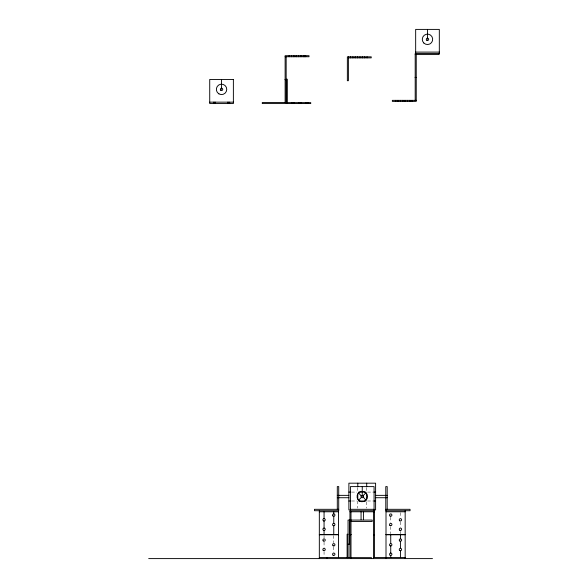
<?xml version="1.0" encoding="UTF-8"?>
<svg xmlns="http://www.w3.org/2000/svg" width="588" height="588" viewBox="0 0 588 588"><rect width="100%" height="100%" fill="white"/><g stroke="black" fill="none" stroke-linecap="round" stroke-linejoin="round"><path stroke-width="0.44" stroke-dasharray="2.94 2.21" d="M351.558 492.09L356.901 492.09M367.588 492.09L372.939 492.09M351.558 500.998L356.901 500.998M367.588 500.998L372.939 500.998M400.428 512.633L400.428 517.771M400.428 521.879L400.428 527.201M400.428 531.287L400.428 533.786M390.733 517.153L390.733 522.475M390.733 526.613L390.733 533.728M366.699 487.636L366.699 492.09M366.699 501.887L366.699 508.12M357.791 487.636L357.791 492.09M357.791 500.998L357.791 508.12M333.756 535.602L333.756 542.717M333.756 546.855L333.756 552.176M324.061 535.543L324.061 538.042M324.061 542.129L324.061 547.45M324.061 551.559L324.061 556.704"/><path stroke-width="0.88" d="M361.223 495.949L358.393 492.693M363.274 497.132L366.096 500.395M358.393 500.395L361.407 497.375M363.083 495.706L366.096 492.693M415.665 52.104L439.317 52.104M415.194 54.566L439.082 54.566L439.082 53.523M285.129 56.742L309.016 56.742L309.016 55.698L285.129 55.698L285.129 102.525M348.397 57.874L371.241 57.874L371.241 56.838L347.354 56.838L347.354 80.718L348.397 80.718L348.397 56.838M415.194 77.41L416.238 77.41M415.194 77.506L416.238 77.506M285.129 79.586L286.165 79.586M285.129 79.681L286.165 79.681M416.238 100.35L392.35 100.35L392.35 101.393L416.238 101.393L416.238 54.566M209.725 102.15L233.377 102.15M286.165 102.525L262.277 102.525L262.277 103.569L286.165 103.569L286.165 56.742M287.319 102.621L310.736 102.621L310.736 103.569L286.378 103.569L286.378 79.211L287.319 79.211L287.319 103.569M348.882 492.09L350.668 492.09M358.68 492.09L365.809 492.09M373.828 492.09L375.607 492.09M337.299 495.361L348.882 495.361M375.607 495.361L387.198 495.361M337.299 497.727L348.882 497.727M375.607 497.727L387.198 497.727M348.882 500.998L350.668 500.998M358.68 500.998L365.809 500.998M373.828 500.998L375.607 500.998M338.717 509.311L314.448 509.311L314.499 510.729L338.717 510.729L338.717 486.607L337.299 486.607L337.299 509.311M350.419 509.311L374.071 509.311M385.779 509.311L410.042 509.311L410.042 510.729L385.779 510.729L385.779 486.607L387.198 486.607L387.198 509.311M350.668 509.906L348.882 509.906L348.882 483.182L375.607 483.182L375.607 509.906L373.828 509.906M319.328 511.773L338.49 511.773M349.948 511.773L374.541 511.773M386.007 511.773L405.161 511.773M349.478 521.49L372.182 521.49L372.182 520.071L348.059 520.071L348.059 557.652M348.059 534.242L347.111 534.242L347.111 557.696M319.328 534.617L338.49 534.617M349.948 534.617L350.992 534.617M373.505 534.617L374.541 534.617M386.007 534.617L405.161 534.617M319.328 534.712L338.49 534.712M349.948 534.712L350.992 534.712M373.505 534.712L374.541 534.712M386.007 534.712L405.161 534.712M348.059 544.29L349.478 544.29M348.059 544.341L349.478 544.341L349.478 520.071M319.328 557.556L371.469 557.652L371.469 558.6M373.505 557.556L405.161 557.556M148.683 558.6L432.489 558.6M427.491 29.4L427.491 39.33M415.665 53.523L415.665 29.4L439.317 29.4L439.317 53.523L415.194 53.523L415.194 100.35M412.217 100.35L412.217 101.393M409.851 100.35L409.851 101.393M407.484 100.35L407.484 101.393M405.117 100.35L405.117 101.393M405.161 510.729L405.161 558.6M402.758 100.35L402.758 101.393M400.428 534.712L400.428 538.873M400.428 541.239L400.428 548.339M400.428 550.699L400.428 557.556M400.391 100.35L400.391 101.393M398.017 100.35L398.017 101.393M395.665 100.35L395.665 101.393M390.733 534.712L390.733 543.606M390.733 545.973L390.733 553.065M390.733 555.432L390.733 557.556M386.007 510.729L386.007 558.6M374.541 557.556L374.541 510.729L349.948 510.729L349.948 557.556M374.071 510.729L374.071 486.607L350.419 486.607L350.419 510.729M373.836 510.729L373.836 511.773M373.505 511.773L373.505 558.6M367.081 56.838L367.081 57.874M366.699 483.182L366.699 486.739M366.699 493.869L366.699 499.212M364.714 56.838L364.714 57.874M363.428 511.685L363.428 519.711M362.348 56.838L362.348 57.874M362.245 486.607L362.245 496.544M361.061 511.685L361.061 519.711M359.981 56.838L359.981 57.874M357.791 483.182L357.791 486.739M357.791 493.869L357.791 499.212M357.622 56.838L357.622 57.874M355.255 56.838L355.255 57.874M352.888 56.838L352.888 57.874M350.992 511.773L350.992 558.6M350.522 56.838L350.522 57.874M338.49 510.729L338.49 557.556M333.756 511.773L333.756 513.897M333.756 516.264L333.756 523.364M333.756 525.723L333.756 534.617M327.104 557.556L327.104 558.6M324.061 511.773L324.061 518.631M324.061 520.997L324.061 528.09M324.061 530.457L324.061 534.617M319.328 510.729L319.328 558.6M307.994 102.621L307.994 103.569M305.819 102.621L305.819 103.569M305.694 55.698L305.694 56.742M304.518 55.698L304.518 56.742M303.342 55.698L303.342 56.742M300.975 55.698L300.975 56.742M300.99 102.621L300.99 103.569M298.814 102.621L298.814 103.569M298.608 55.698L298.608 56.742M296.242 55.698L296.242 56.742M293.993 102.621L293.993 103.569M293.875 55.698L293.875 56.742M291.817 102.621L291.817 103.569M291.516 55.698L291.516 56.742M289.149 55.698L289.149 56.742M229.658 102.15L229.658 103.569M228.644 102.15L228.644 103.569M227.629 102.15L227.629 103.569M221.551 79.446L221.551 89.376M215.473 102.15L215.473 103.569M214.451 102.15L214.451 103.569M213.437 102.15L213.437 103.569M233.377 79.446L209.725 79.446L209.725 103.569L233.377 103.569L233.377 79.446M423.808 43.012A5.204 5.204 0 0 0 432.518 40.682A5.204 5.204 0 0 0 426.146 34.31A5.204 5.204 0 0 0 423.808 43.012M426.903 40.359A1.183 1.183 0 0 0 428.674 39.33A1.183 1.183 0 0 0 426.903 38.308A1.183 1.183 0 0 0 426.903 40.359M218.949 93.882A5.204 5.204 0 0 0 226.755 89.376A5.204 5.204 0 0 0 218.949 84.87A5.204 5.204 0 0 0 218.949 93.882M220.713 90.214A1.183 1.183 0 0 0 222.69 89.685A1.183 1.183 0 0 0 221.242 88.237A1.183 1.183 0 0 0 220.713 90.214M389.895 525.378A1.183 1.183 0 0 0 391.88 524.849A1.183 1.183 0 0 0 390.425 523.401A1.183 1.183 0 0 0 389.895 525.378M399.84 520.836A1.183 1.183 0 0 0 401.611 519.814A1.183 1.183 0 0 0 399.84 518.792A1.183 1.183 0 0 0 399.84 520.836M399.84 530.295A1.183 1.183 0 0 0 401.611 529.274A1.183 1.183 0 0 0 399.84 528.252A1.183 1.183 0 0 0 399.84 530.295M390.145 516.11A1.183 1.183 0 0 0 391.917 515.081A1.183 1.183 0 0 0 390.145 514.059A1.183 1.183 0 0 0 390.145 516.11M390.145 555.27A1.183 1.183 0 0 0 391.917 554.249A1.183 1.183 0 0 0 390.145 553.227A1.183 1.183 0 0 0 390.145 555.27M390.145 545.811A1.183 1.183 0 0 0 391.917 544.789A1.183 1.183 0 0 0 390.145 543.768A1.183 1.183 0 0 0 390.145 545.811M361.657 497.566A1.183 1.183 0 0 0 363.428 496.544A1.183 1.183 0 0 0 361.657 495.515A1.183 1.183 0 0 0 361.657 497.566M333.168 555.27A1.183 1.183 0 0 0 334.94 554.249A1.183 1.183 0 0 0 333.168 553.227A1.183 1.183 0 0 0 333.168 555.27M323.224 550.353A1.183 1.183 0 0 0 325.201 549.824A1.183 1.183 0 0 0 323.753 548.376A1.183 1.183 0 0 0 323.224 550.353M333.168 545.811A1.183 1.183 0 0 0 334.94 544.789A1.183 1.183 0 0 0 333.168 543.768A1.183 1.183 0 0 0 333.168 545.811M323.224 540.894A1.183 1.183 0 0 0 325.201 540.365A1.183 1.183 0 0 0 323.753 538.917A1.183 1.183 0 0 0 323.224 540.894M399.597 540.894A1.183 1.183 0 0 0 401.575 540.365A1.183 1.183 0 0 0 400.127 538.917A1.183 1.183 0 0 0 399.597 540.894M399.597 550.353A1.183 1.183 0 0 0 401.575 549.824A1.183 1.183 0 0 0 400.127 548.376A1.183 1.183 0 0 0 399.597 550.353M359.643 501.05A5.204 5.204 0 0 0 367.449 496.544A5.204 5.204 0 0 0 359.643 492.038A5.204 5.204 0 0 0 359.643 501.05M333.168 525.569A1.183 1.183 0 0 0 334.94 524.54A1.183 1.183 0 0 0 333.168 523.518A1.183 1.183 0 0 0 333.168 525.569M332.926 515.919A1.183 1.183 0 0 0 334.903 515.389A1.183 1.183 0 0 0 333.455 513.941A1.183 1.183 0 0 0 332.926 515.919M323.474 520.836A1.183 1.183 0 0 0 325.245 519.814A1.183 1.183 0 0 0 323.474 518.792A1.183 1.183 0 0 0 323.474 520.836M323.474 530.295A1.183 1.183 0 0 0 325.245 529.274A1.183 1.183 0 0 0 323.474 528.252A1.183 1.183 0 0 0 323.474 530.295"/></g></svg>
